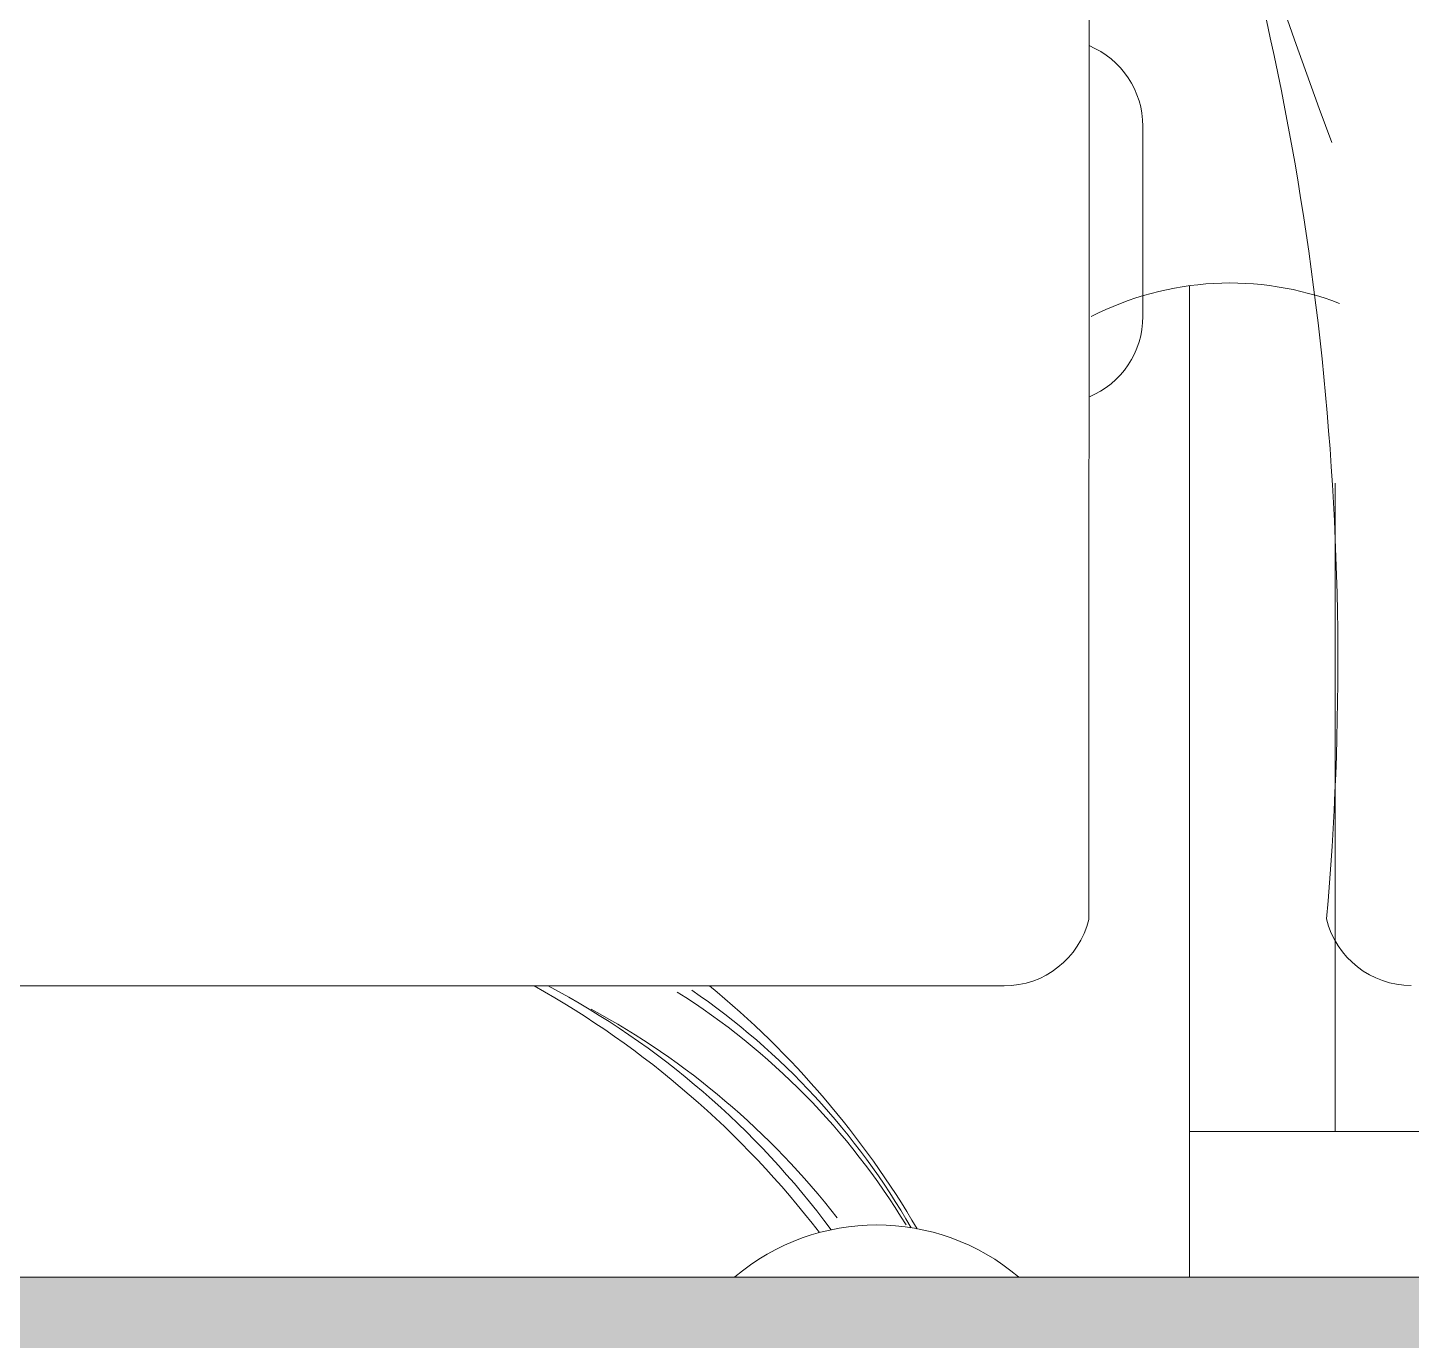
# Model space of a CAD drawing. Header units: millimetres. Extents: x -51 to 151, y -74 to 104.
# Drawn here: x 75.9671 to 76.4425, y -29.869 to -29.4181 of the extents above; entities that cross this region are included whole.
import ezdxf

# ---------------------------------------------------------------- set-up
doc = ezdxf.new("R2010")
doc.units = ezdxf.units.MM
doc.header["$LTSCALE"] = 15
doc.layers.add('JJ2', color=3, linetype='Continuous')
doc.layers.add('PH', color=8, linetype='Continuous')

# ---------------------------------------------------------------- blocks, each defined once
blk = doc.blocks.new('dfgh')
at = {"layer": 'PH', "lineweight": 0}
for centre, radius, start, end in [((718613.36, -39251.33), 2286.1, 180.43923, 200.43841), ((716436.16, -40202.14), 104.23, 68.8491, 117.2176)]:
    blk.add_arc(centre, radius, start, end, dxfattribs=at)
blk = doc.blocks.new('errt')
at = {"color": 252, "linetype": 'Continuous', "lineweight": 0}
for p, q in [((716472.3, -40066.66), (716472.3, -40289.38)), ((716422.3, -40289.38), (716624.93, -40289.38)), ((719022.3, -40339.38), (716422.3, -40339.38))]:
    blk.add_line(p, q, dxfattribs=at)
blk.add_lwpolyline([(716422.3, -39998.84), (716422.3, -40339.38), (719022.3, -40339.38), (719022.3, -39998.84)], dxfattribs=at)
blk.add_blockref('dfgh', (0, 100), dxfattribs=at)
blk = doc.blocks.new('elevation sofa')
at = {"layer": 'JJ2', "color": 4, "lineweight": 5}
for p, q in [((716387.76, -15306.28), (716387.72, -15716.53)), ((716358.58, -15739.38), (716000.22, -15739.35))]:
    blk.add_line(p, q, dxfattribs=at)
at = {"layer": 'JJ2', "color": 137, "lineweight": 5}
for p, q in [((716406.26, -15444.1), (716406.25, -15509.39)), ((716363.56, -15839.38), (716266.04, -15839.37))]:
    blk.add_line(p, q, dxfattribs=at)
at = {"layer": 'JJ2', "color": 4, "lineweight": 5}
for centre, radius, start, end in [((715469.63, -15628.27), 1003.63, 354.96344, 17.67404), ((716358.58, -15709.38), 30, 269.9945, 346.2117), ((716498.51, -15709.24), 30, 193.7773, 269.9945)]:
    blk.add_arc(centre, radius, start, end, dxfattribs=at)
at = {"layer": 'JJ2', "color": 137, "lineweight": 5}
for centre, radius, start, end in [((716376.26, -15444.09), 30, 359.9945, 67.4843), ((716376.25, -15509.38), 30, 292.5047, 359.9945), ((716039.87, -16020.23), 321.87, 37.5386, 60.7645), ((716059.03, -15981.12), 312.7, 30.4195, 50.634), ((716314.8, -15896.96), 75.46, 49.737, 130.252)]:
    blk.add_arc(centre, radius, start, end, dxfattribs=at)
at = {"layer": 'JJ2', "color": 251, "lineweight": 5}
for centre, radius, start, end in [((716065.69, -15995.66), 290.24, 36.4666, 62.0112), ((716116.05, -15948.03), 244.16, 31.2107, 57.7715), ((716110.68, -15946.32), 248.95, 29.8441, 55.6217), ((716088.19, -15984.73), 269.88, 37.8843, 61.5745)]:
    blk.add_arc(centre, radius, start, end, dxfattribs=at)

msp = doc.modelspace()

# ---------------------------------------------------------------- hatches: boundary and pattern name
at = {"linetype": 'Continuous', "lineweight": 13}
h = msp.add_hatch(color=256, dxfattribs=at)
h.dxf.hatch_style = 1
h.paths.add_polyline_path([(69.26632, -29.84729), (69.26632, -29.94729), (100.86632, -29.94729), (100.86632, -30.04729), (100.86632, -29.84729)])

# ---------------------------------------------------------------- linework, layer by layer
msp.add_lwpolyline([(69.26632, -29.84729), (100.86632, -29.84729)], dxfattribs=at)

# ---------------------------------------------------------------- block references
at = {"linetype": 'Continuous', "lineweight": 13, "xscale": 0.001, "yscale": 0.001, "zscale": 0.001}
for name, p in [('errt', (-640.05597, 10.49209)), ('elevation sofa', (-640.05597, -14.00791))]:
    msp.add_blockref(name, p, dxfattribs=at)

doc.saveas('drawing.dxf')
